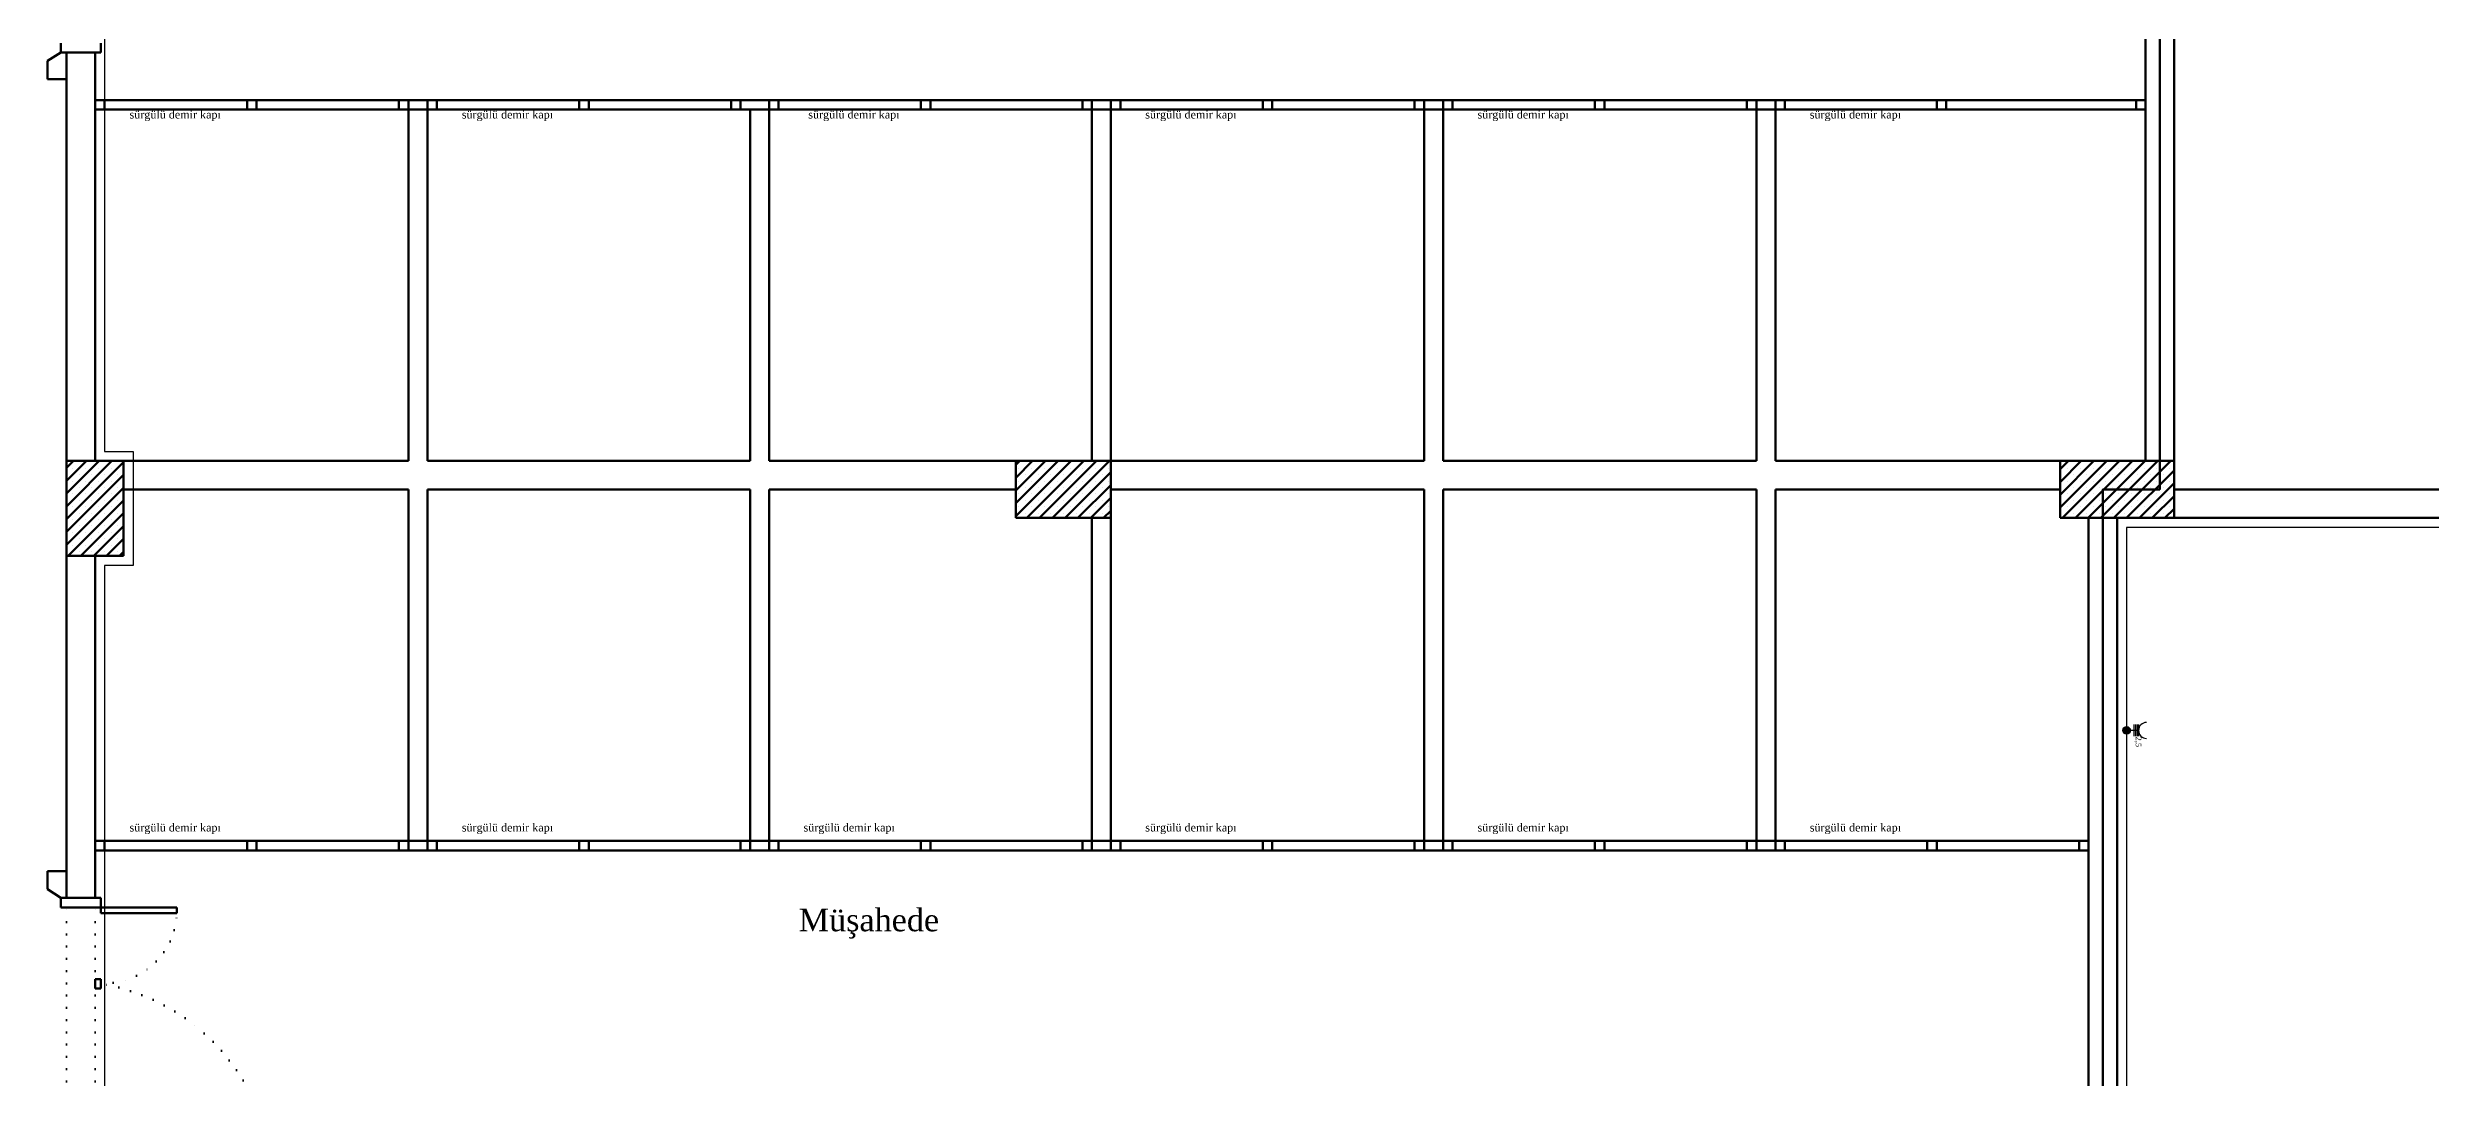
# Model space of a CAD drawing. Header units: millimetres. Extents: x 2046 to 14753, y 2361 to 29276.
# Drawn here: x 3230 to 4485, y 21076 to 21618 of the extents above; entities that cross this region are included whole.
import ezdxf

# ---------------------------------------------------------------- set-up
doc = ezdxf.new("R2010")
doc.units = ezdxf.units.MM
doc.linetypes.add('DOT', pattern=[6.35, 0, -6.35])
for name, color, linetype, lineweight in [('A.O. DUVAR', 7, 'Continuous', 50), ('KOLON HATTI  0.60 mm', 91, 'Continuous', 53), ('priz', 12, 'Continuous', 25)]:
    doc.layers.add(name, color=color, linetype=linetype, lineweight=lineweight)
doc.layers.add('aydınlatma', color=3, linetype='Continuous')
doc.layers.add('Sorti Kesiti', color=7, linetype='Continuous')
doc.styles.add('A.O. MALZEME', font='times.ttf', dxfattribs={"height": 10})
doc.styles.add('Mimari Yazı', font='times.ttf')

# ---------------------------------------------------------------- blocks, each defined once
blk = doc.blocks.new('*U70')
at = {"layer": 'priz'}
for p, q in [((-5.2, 10.5), (5.2, 10.5)), ((-5.2, 9.2), (5.2, 9.2)), ((-5.2, 7.8), (5.2, 7.8)), ((-5.2, 6.4), (5.2, 6.4)), ((0, 10.5), (0, 0))]:
    blk.add_line(p, q, dxfattribs=at)
blk.add_arc((0, 17.5), 7, 180, 0, dxfattribs=at)
at = {"layer": 'Sorti Kesiti', "style": 'Mimari Yazı'}
blk.add_text('2,5', height=4.9, dxfattribs=at).set_placement((5.4, 8.1))
blk = doc.blocks.new('buat priz')
at = {"layer": 'aydınlatma'}
h = blk.add_hatch(color=1, dxfattribs=at)
h.set_gradient(color1=(153, 27, 30), color2=(248, 153, 30), tint=1)
edge = h.paths.add_edge_path()
edge.add_arc((0, 0), 2, 0, 360)
at = {"layer": 'aydınlatma', "color": 1}
blk.add_circle((0, 0), 2, dxfattribs=at)

msp = doc.modelspace()

# ---------------------------------------------------------------- linework, layer by layer
at = {"layer": 'A.O. DUVAR'}
for p, q in [((4334.96, 21770.858), (4334.96, 21400.858)), ((4349.96, 21400.858), (4349.96, 21770.858)), ((3236.96, 21620.858), (3236.96, 21615.858)), ((3236.96, 21615.858), (3257.96, 21615.858)), ((3239.96, 21400.858), (3239.96, 21615.858)), ((3239.96, 21615.858), (3254.96, 21615.858)), ((3254.96, 21615.858), (3254.96, 21400.858)), ((3257.96, 21615.858), (3257.96, 21620.858)), ((3239.96, 21601.858), (3239.96, 21184.941)), ((3239.96, 21601.858), (3239.96, 21184.941)), ((4304.96, 21590.858), (3254.96, 21590.858)), ((4329.96, 21590.858), (3254.96, 21590.858)), ((3254.96, 21590.858), (3259.96, 21590.858)), ((3254.96, 21585.858), (3254.96, 21590.858)), ((3259.96, 21590.858), (3259.96, 21585.858)), ((3334.96, 21590.858), (3339.96, 21590.858)), ((3334.96, 21585.858), (3334.96, 21590.858)), ((3339.96, 21590.858), (3339.96, 21585.858)), ((3414.96, 21590.858), (3419.96, 21590.858)), ((3414.96, 21585.858), (3414.96, 21590.858)), ((3419.96, 21590.858), (3419.96, 21585.858)), ((3429.96, 21590.858), (3434.96, 21590.858)), ((3429.96, 21585.858), (3429.96, 21590.858)), ((3434.96, 21590.858), (3434.96, 21585.858)), ((3509.96, 21590.858), (3514.96, 21590.858)), ((3509.96, 21585.858), (3509.96, 21590.858)), ((3514.96, 21590.858), (3514.96, 21585.858)), ((3589.96, 21590.858), (3594.96, 21590.858)), ((3589.96, 21585.858), (3589.96, 21590.858)), ((3594.96, 21590.858), (3594.96, 21585.858)), ((3609.96, 21590.858), (3614.96, 21590.858)), ((3609.96, 21585.858), (3609.96, 21590.858)), ((3614.96, 21590.858), (3614.96, 21585.858)), ((3689.96, 21590.858), (3694.96, 21590.858)), ((3689.96, 21585.858), (3689.96, 21590.858)), ((3694.96, 21590.858), (3694.96, 21585.858)), ((3774.96, 21590.858), (3779.96, 21590.858)), ((3774.96, 21585.858), (3774.96, 21590.858)), ((3779.96, 21590.858), (3779.96, 21585.858)), ((3789.96, 21590.858), (3794.96, 21590.858)), ((3789.96, 21585.858), (3789.96, 21590.858)), ((3794.96, 21590.858), (3794.96, 21585.858)), ((3869.96, 21590.858), (3874.96, 21590.858)), ((3869.96, 21585.858), (3869.96, 21590.858)), ((3874.96, 21590.858), (3874.96, 21585.858)), ((3949.96, 21590.858), (3954.96, 21590.858)), ((3949.96, 21585.858), (3949.96, 21590.858)), ((3954.96, 21590.858), (3954.96, 21585.858)), ((3964.96, 21590.858), (3969.96, 21590.858)), ((3964.96, 21585.858), (3964.96, 21590.858)), ((3969.96, 21590.858), (3969.96, 21585.858)), ((4044.96, 21590.858), (4049.96, 21590.858)), ((4044.96, 21585.858), (4044.96, 21590.858)), ((4049.96, 21590.858), (4049.96, 21585.858)), ((4124.96, 21590.858), (4129.96, 21590.858)), ((4124.96, 21585.858), (4124.96, 21590.858)), ((4129.96, 21590.858), (4129.96, 21585.858)), ((4139.96, 21590.858), (4144.96, 21590.858)), ((4139.96, 21585.858), (4139.96, 21590.858)), ((4144.96, 21590.858), (4144.96, 21585.858)), ((4224.96, 21590.858), (4229.96, 21590.858)), ((4224.96, 21585.858), (4224.96, 21590.858)), ((4229.96, 21590.858), (4229.96, 21585.858)), ((4329.96, 21590.858), (4334.96, 21590.858)), ((4329.96, 21585.858), (4329.96, 21590.858)), ((4334.96, 21590.858), (4334.96, 21585.858)), ((4331.96, 21585.858), (3254.96, 21585.858)), ((3259.96, 21585.858), (3254.96, 21585.858)), ((3339.96, 21585.858), (3334.96, 21585.858)), ((3419.96, 21585.858), (3414.96, 21585.858)), ((3419.96, 21400.858), (3419.96, 21585.858)), ((3419.96, 21585.858), (3429.96, 21585.858)), ((3434.96, 21585.858), (3429.96, 21585.858)), ((3429.96, 21585.858), (3429.96, 21400.858)), ((3514.96, 21585.858), (3509.96, 21585.858)), ((3594.96, 21585.858), (3589.96, 21585.858)), ((3599.96, 21400.858), (3599.96, 21585.858)), ((3599.96, 21585.858), (3609.96, 21585.858)), ((3614.96, 21585.858), (3609.96, 21585.858)), ((3609.96, 21585.858), (3609.96, 21400.858)), ((3694.96, 21585.858), (3689.96, 21585.858)), ((3779.96, 21585.858), (3774.96, 21585.858)), ((3779.96, 21400.858), (3779.96, 21585.858)), ((3779.96, 21585.858), (3789.96, 21585.858)), ((3794.96, 21585.858), (3789.96, 21585.858)), ((3789.96, 21585.858), (3789.96, 21400.858)), ((3874.96, 21585.858), (3869.96, 21585.858)), ((3954.96, 21585.858), (3949.96, 21585.858)), ((3954.96, 21400.858), (3954.96, 21585.858)), ((3954.96, 21585.858), (3964.96, 21585.858)), ((3969.96, 21585.858), (3964.96, 21585.858)), ((3964.96, 21585.858), (3964.96, 21400.858)), ((4049.96, 21585.858), (4044.96, 21585.858)), ((4129.96, 21585.858), (4124.96, 21585.858)), ((4129.96, 21400.858), (4129.96, 21585.858)), ((4129.96, 21585.858), (4139.96, 21585.858)), ((4144.96, 21585.858), (4139.96, 21585.858)), ((4139.96, 21585.858), (4139.96, 21400.858)), ((4229.96, 21585.858), (4224.96, 21585.858)), ((4334.96, 21585.858), (4329.96, 21585.858)), ((3239.96, 21400.858), (3269.96, 21400.858)), ((3239.96, 21350.858), (3239.96, 21400.858)), ((3254.96, 21400.858), (3239.96, 21400.858)), ((3269.96, 21400.858), (3269.96, 21350.858)), ((3269.96, 21385.858), (3269.96, 21400.858)), ((3269.96, 21400.858), (3419.96, 21400.858)), ((3429.96, 21400.858), (3599.96, 21400.858)), ((3609.96, 21400.858), (3739.96, 21400.858)), ((3739.96, 21370.858), (3739.96, 21400.858)), ((3739.96, 21400.858), (3789.96, 21400.858)), ((3739.96, 21400.858), (3739.96, 21385.858)), ((3789.96, 21400.858), (3779.96, 21400.858)), ((3789.96, 21400.858), (3789.96, 21370.858)), ((3789.96, 21385.858), (3789.96, 21400.858)), ((3789.96, 21400.858), (3954.96, 21400.858)), ((3964.96, 21400.858), (4129.96, 21400.858)), ((4139.96, 21400.858), (4289.96, 21400.858)), ((4289.96, 21400.858), (4349.96, 21400.858)), ((4289.96, 21370.858), (4289.96, 21400.858)), ((4289.96, 21400.858), (4289.96, 21385.858)), ((4334.96, 21400.858), (4349.96, 21400.858)), ((4349.96, 21400.858), (4349.96, 21370.858)), ((3419.96, 21385.858), (3269.96, 21385.858)), ((3419.96, 21200.858), (3419.96, 21385.858)), ((3599.96, 21385.858), (3429.96, 21385.858)), ((3429.96, 21385.858), (3429.96, 21200.858)), ((3599.96, 21200.858), (3599.96, 21385.858)), ((3739.96, 21385.858), (3609.96, 21385.858)), ((3609.96, 21385.858), (3609.96, 21200.858)), ((3954.96, 21385.858), (3789.96, 21385.858)), ((3954.96, 21200.858), (3954.96, 21385.858)), ((4129.96, 21385.858), (3964.96, 21385.858)), ((3964.96, 21385.858), (3964.96, 21200.858)), ((4129.96, 21200.858), (4129.96, 21385.858)), ((4289.96, 21385.858), (4139.96, 21385.858)), ((4139.96, 21385.858), (4139.96, 21200.858)), ((4349.96, 21370.858), (4349.96, 21385.858)), ((4349.96, 21385.858), (4499.96, 21385.858)), ((3789.96, 21370.858), (3739.96, 21370.858)), ((3789.96, 21370.858), (3779.96, 21370.858)), ((3779.96, 21370.858), (3779.96, 21200.858)), ((3789.96, 21200.858), (3789.96, 21370.858)), ((4349.96, 21370.858), (4289.96, 21370.858)), ((4304.96, 21010.858), (4304.96, 21370.858)), ((4304.96, 21370.858), (4319.96, 21370.858)), ((4319.96, 21370.858), (4319.96, 20625.858)), ((4754.96, 21370.858), (4349.96, 21370.858)), ((3269.96, 21350.858), (3239.96, 21350.858)), ((3239.96, 21170.858), (3239.96, 21350.858)), ((3239.96, 21350.858), (3254.96, 21350.858)), ((3254.96, 21350.858), (3254.96, 21170.858)), ((4304.96, 21200.858), (3254.96, 21200.858)), ((3254.96, 21200.858), (3259.96, 21200.858)), ((3254.96, 21195.858), (3254.96, 21200.858)), ((3259.96, 21200.858), (3259.96, 21195.858)), ((3334.96, 21200.858), (3339.96, 21200.858)), ((3334.96, 21195.858), (3334.96, 21200.858)), ((3339.96, 21200.858), (3339.96, 21195.858)), ((3414.96, 21200.858), (3419.96, 21200.858)), ((3414.96, 21195.858), (3414.96, 21200.858)), ((3419.96, 21200.858), (3419.96, 21195.858)), ((3429.96, 21200.858), (3419.96, 21200.858)), ((3429.96, 21200.858), (3434.96, 21200.858)), ((3429.96, 21195.858), (3429.96, 21200.858)), ((3434.96, 21200.858), (3434.96, 21195.858)), ((3509.96, 21200.858), (3514.96, 21200.858)), ((3509.96, 21195.858), (3509.96, 21200.858)), ((3514.96, 21200.858), (3514.96, 21195.858)), ((3594.96, 21200.858), (3599.96, 21200.858)), ((3594.96, 21195.858), (3594.96, 21200.858)), ((3599.96, 21200.858), (3599.96, 21195.858)), ((3609.96, 21200.858), (3599.96, 21200.858)), ((3609.96, 21200.858), (3614.96, 21200.858)), ((3609.96, 21195.858), (3609.96, 21200.858)), ((3614.96, 21200.858), (3614.96, 21195.858)), ((3689.96, 21200.858), (3694.96, 21200.858)), ((3689.96, 21195.858), (3689.96, 21200.858)), ((3694.96, 21200.858), (3694.96, 21195.858)), ((3774.96, 21200.858), (3779.96, 21200.858)), ((3774.96, 21195.858), (3774.96, 21200.858)), ((3779.96, 21200.858), (3779.96, 21195.858)), ((3779.96, 21200.858), (3789.96, 21200.858)), ((3789.96, 21200.858), (3794.96, 21200.858)), ((3789.96, 21195.858), (3789.96, 21200.858)), ((3794.96, 21200.858), (3794.96, 21195.858)), ((3869.96, 21200.858), (3874.96, 21200.858)), ((3869.96, 21195.858), (3869.96, 21200.858)), ((3874.96, 21200.858), (3874.96, 21195.858)), ((3949.96, 21200.858), (3954.96, 21200.858)), ((3949.96, 21195.858), (3949.96, 21200.858)), ((3954.96, 21200.858), (3954.96, 21195.858)), ((3964.96, 21200.858), (3954.96, 21200.858)), ((3964.96, 21200.858), (3969.96, 21200.858)), ((3964.96, 21195.858), (3964.96, 21200.858)), ((3969.96, 21200.858), (3969.96, 21195.858)), ((4044.96, 21200.858), (4049.96, 21200.858)), ((4044.96, 21195.858), (4044.96, 21200.858)), ((4049.96, 21200.858), (4049.96, 21195.858)), ((4124.96, 21200.858), (4129.96, 21200.858)), ((4124.96, 21195.858), (4124.96, 21200.858)), ((4129.96, 21200.858), (4129.96, 21195.858)), ((4139.96, 21200.858), (4129.96, 21200.858)), ((4139.96, 21200.858), (4144.96, 21200.858)), ((4139.96, 21195.858), (4139.96, 21200.858)), ((4144.96, 21200.858), (4144.96, 21195.858)), ((4219.96, 21200.858), (4224.96, 21200.858)), ((4219.96, 21195.858), (4219.96, 21200.858)), ((4224.96, 21200.858), (4224.96, 21195.858)), ((4299.96, 21200.858), (4304.96, 21200.858)), ((4299.96, 21195.858), (4299.96, 21200.858)), ((4304.96, 21200.858), (4304.96, 21195.858)), ((4304.96, 21195.858), (3254.96, 21195.858)), ((4304.96, 21195.858), (3254.96, 21195.858)), ((3259.96, 21195.858), (3254.96, 21195.858)), ((3339.96, 21195.858), (3334.96, 21195.858)), ((3419.96, 21195.858), (3414.96, 21195.858)), ((3434.96, 21195.858), (3429.96, 21195.858)), ((3514.96, 21195.858), (3509.96, 21195.858)), ((3599.96, 21195.858), (3594.96, 21195.858)), ((3614.96, 21195.858), (3609.96, 21195.858)), ((3694.96, 21195.858), (3689.96, 21195.858)), ((3779.96, 21195.858), (3774.96, 21195.858)), ((3794.96, 21195.858), (3789.96, 21195.858)), ((3874.96, 21195.858), (3869.96, 21195.858)), ((3954.96, 21195.858), (3949.96, 21195.858)), ((3969.96, 21195.858), (3964.96, 21195.858)), ((4049.96, 21195.858), (4044.96, 21195.858)), ((4129.96, 21195.858), (4124.96, 21195.858)), ((4144.96, 21195.858), (4139.96, 21195.858)), ((4224.96, 21195.858), (4219.96, 21195.858)), ((4304.96, 21195.858), (4299.96, 21195.858)), ((3236.96, 21170.858), (3257.96, 21170.858)), ((3236.96, 21165.858), (3236.96, 21170.858)), ((3257.96, 21165.858), (3236.96, 21165.858)), ((3254.96, 21170.858), (3239.96, 21170.858)), ((3257.96, 21170.858), (3257.96, 21165.858)), ((3257.96, 21162.858), (3257.96, 21165.858)), ((3257.96, 21165.858), (3297.96, 21165.858)), ((3297.96, 21162.858), (3257.96, 21162.858)), ((3297.96, 21165.858), (3297.96, 21162.858)), ((3257.96, 21128.121), (3254.96, 21128.121)), ((3254.96, 21128.121), (3254.96, 21123.121)), ((3254.96, 21123.121), (3257.96, 21123.121)), ((3257.96, 21123.121), (3257.96, 21128.121))]:
    msp.add_line(p, q, dxfattribs=at)
at = {"layer": 'A.O. DUVAR', "ltscale": 100}
for p, q in [((3236.96, 21615.941), (3229.96, 21611.419)), ((3236.96, 21615.941), (3229.96, 21611.419)), ((3229.96, 21611.419), (3229.96, 21601.858)), ((3229.96, 21611.419), (3229.96, 21601.858)), ((3239.96, 21615.858), (3236.96, 21615.941)), ((3239.96, 21615.858), (3236.96, 21615.941)), ((3239.96, 21611.858), (3239.96, 21615.858)), ((3239.96, 21611.858), (3239.96, 21615.858)), ((3239.96, 21601.858), (3239.96, 21611.858)), ((3239.96, 21611.858), (3239.96, 21611.858)), ((3239.96, 21601.858), (3239.96, 21611.858)), ((3239.96, 21611.858), (3239.96, 21611.858)), ((3229.96, 21601.858), (3239.96, 21601.858)), ((3229.96, 21601.858), (3239.96, 21601.858)), ((3229.96, 21175.38), (3229.96, 21184.941)), ((3229.96, 21184.941), (3239.96, 21184.941)), ((3229.96, 21175.38), (3229.96, 21184.941)), ((3229.96, 21184.941), (3239.96, 21184.941)), ((3239.96, 21184.941), (3239.96, 21174.941)), ((3239.96, 21184.941), (3239.96, 21174.941)), ((3236.96, 21170.858), (3229.96, 21175.38)), ((3236.96, 21170.858), (3229.96, 21175.38)), ((3239.96, 21174.941), (3239.96, 21174.941)), ((3239.96, 21174.941), (3239.96, 21170.941)), ((3239.96, 21174.941), (3239.96, 21174.941)), ((3239.96, 21174.941), (3239.96, 21170.941)), ((3239.96, 21170.941), (3236.96, 21170.858)), ((3239.96, 21170.941), (3236.96, 21170.858))]:
    msp.add_line(p, q, dxfattribs=at)
at = {"layer": 'A.O. DUVAR', "linetype": 'Continuous', "ltscale": 10}
for p, q in [((3239.96, 21397.181), (3243.638, 21400.858)), ((3239.96, 21390.446), (3250.373, 21400.858)), ((3239.96, 21383.711), (3257.108, 21400.858)), ((3239.96, 21376.975), (3263.843, 21400.858)), ((3239.96, 21370.24), (3269.96, 21400.24)), ((3246.492, 21400.345), (3246.492, 21400.345)), ((3253.227, 21400.345), (3253.227, 21400.345)), ((3259.962, 21400.345), (3259.962, 21400.345)), ((3266.697, 21400.345), (3266.697, 21400.345)), ((3739.96, 21398.777), (3742.042, 21400.858)), ((3739.96, 21392.042), (3748.777, 21400.858)), ((3739.96, 21385.306), (3755.512, 21400.858)), ((3739.96, 21378.571), (3762.248, 21400.858)), ((3739.96, 21371.836), (3768.983, 21400.858)), ((3744.896, 21400.345), (3744.896, 21400.345)), ((3745.718, 21370.858), (3775.718, 21400.858)), ((3751.631, 21400.345), (3751.631, 21400.345)), ((3752.453, 21370.858), (3782.453, 21400.858)), ((3758.366, 21400.345), (3758.366, 21400.345)), ((3759.188, 21370.858), (3789.188, 21400.858)), ((3765.102, 21400.345), (3765.102, 21400.345)), ((3771.837, 21400.345), (3771.837, 21400.345)), ((3778.572, 21400.345), (3778.572, 21400.345)), ((3785.307, 21400.345), (3785.307, 21400.345)), ((4289.96, 21396.491), (4294.328, 21400.858)), ((4289.96, 21389.756), (4301.063, 21400.858)), ((4289.96, 21383.021), (4307.798, 21400.858)), ((4289.96, 21376.286), (4314.533, 21400.858)), ((4290.447, 21400.345), (4290.447, 21400.345)), ((4291.268, 21370.858), (4321.268, 21400.858)), ((4297.182, 21400.345), (4297.182, 21400.345)), ((4298.004, 21370.858), (4328.004, 21400.858)), ((4303.917, 21400.345), (4303.917, 21400.345)), ((4304.739, 21370.858), (4334.739, 21400.858)), ((4310.652, 21400.345), (4310.652, 21400.345)), ((4311.474, 21370.858), (4341.474, 21400.858)), ((4317.387, 21400.345), (4317.387, 21400.345)), ((4318.209, 21370.858), (4348.209, 21400.858)), ((4324.123, 21400.345), (4324.123, 21400.345)), ((4330.858, 21400.345), (4330.858, 21400.345)), ((4337.593, 21400.345), (4337.593, 21400.345)), ((4344.328, 21400.345), (4344.328, 21400.345)), ((3239.96, 21363.505), (3269.96, 21393.505)), ((3239.96, 21356.77), (3269.96, 21386.77)), ((3243.124, 21396.977), (3243.124, 21396.977)), ((3243.124, 21390.242), (3243.124, 21390.242)), ((3246.492, 21393.61), (3246.492, 21393.61)), ((3246.492, 21386.874), (3246.492, 21386.874)), ((3249.859, 21396.977), (3249.859, 21396.977)), ((3249.859, 21390.242), (3249.859, 21390.242)), ((3253.227, 21393.61), (3253.227, 21393.61)), ((3253.227, 21386.874), (3253.227, 21386.874)), ((3256.595, 21396.977), (3256.595, 21396.977)), ((3256.595, 21390.242), (3256.595, 21390.242)), ((3259.962, 21393.61), (3259.962, 21393.61)), ((3259.962, 21386.874), (3259.962, 21386.874)), ((3263.33, 21396.977), (3263.33, 21396.977)), ((3263.33, 21390.242), (3263.33, 21390.242)), ((3266.697, 21393.61), (3266.697, 21393.61)), ((3266.697, 21386.874), (3266.697, 21386.874)), ((3741.528, 21396.977), (3741.528, 21396.977)), ((3741.528, 21390.242), (3741.528, 21390.242)), ((3744.896, 21393.61), (3744.896, 21393.61)), ((3744.896, 21386.874), (3744.896, 21386.874)), ((3748.264, 21396.977), (3748.264, 21396.977)), ((3748.264, 21390.242), (3748.264, 21390.242)), ((3751.631, 21393.61), (3751.631, 21393.61)), ((3751.631, 21386.874), (3751.631, 21386.874)), ((3754.999, 21396.977), (3754.999, 21396.977)), ((3754.999, 21390.242), (3754.999, 21390.242)), ((3758.366, 21393.61), (3758.366, 21393.61)), ((3758.366, 21386.874), (3758.366, 21386.874)), ((3761.734, 21396.977), (3761.734, 21396.977)), ((3761.734, 21390.242), (3761.734, 21390.242)), ((3765.102, 21393.61), (3765.102, 21393.61)), ((3765.102, 21386.874), (3765.102, 21386.874)), ((3765.923, 21370.858), (3789.96, 21394.895)), ((3768.469, 21396.977), (3768.469, 21396.977)), ((3768.469, 21390.242), (3768.469, 21390.242)), ((3771.837, 21393.61), (3771.837, 21393.61)), ((3771.837, 21386.874), (3771.837, 21386.874)), ((3772.659, 21370.858), (3789.96, 21388.16)), ((3775.204, 21396.977), (3775.204, 21396.977)), ((3775.204, 21390.242), (3775.204, 21390.242)), ((3778.572, 21393.61), (3778.572, 21393.61)), ((3778.572, 21386.874), (3778.572, 21386.874)), ((3781.94, 21396.977), (3781.94, 21396.977)), ((3781.94, 21390.242), (3781.94, 21390.242)), ((3785.307, 21393.61), (3785.307, 21393.61)), ((3785.307, 21386.874), (3785.307, 21386.874)), ((3788.675, 21396.977), (3788.675, 21396.977)), ((3788.675, 21390.242), (3788.675, 21390.242)), ((4290.447, 21393.61), (4290.447, 21393.61)), ((4290.447, 21386.874), (4290.447, 21386.874)), ((4293.814, 21396.977), (4293.814, 21396.977)), ((4293.814, 21390.242), (4293.814, 21390.242)), ((4297.182, 21393.61), (4297.182, 21393.61)), ((4297.182, 21386.874), (4297.182, 21386.874)), ((4300.549, 21396.977), (4300.549, 21396.977)), ((4300.549, 21390.242), (4300.549, 21390.242)), ((4303.917, 21393.61), (4303.917, 21393.61)), ((4303.917, 21386.874), (4303.917, 21386.874)), ((4307.285, 21396.977), (4307.285, 21396.977)), ((4307.285, 21390.242), (4307.285, 21390.242)), ((4310.652, 21393.61), (4310.652, 21393.61)), ((4310.652, 21386.874), (4310.652, 21386.874)), ((4314.02, 21396.977), (4314.02, 21396.977)), ((4314.02, 21390.242), (4314.02, 21390.242)), ((4317.387, 21393.61), (4317.387, 21393.61)), ((4317.387, 21386.874), (4317.387, 21386.874)), ((4320.755, 21396.977), (4320.755, 21396.977)), ((4320.755, 21390.242), (4320.755, 21390.242)), ((4324.123, 21393.61), (4324.123, 21393.61)), ((4324.123, 21386.874), (4324.123, 21386.874)), ((4324.944, 21370.858), (4349.96, 21395.874)), ((4327.49, 21396.977), (4327.49, 21396.977)), ((4327.49, 21390.242), (4327.49, 21390.242)), ((4330.858, 21393.61), (4330.858, 21393.61)), ((4330.858, 21386.874), (4330.858, 21386.874)), ((4331.68, 21370.858), (4349.96, 21389.139)), ((4334.225, 21396.977), (4334.225, 21396.977)), ((4334.225, 21390.242), (4334.225, 21390.242)), ((4337.593, 21393.61), (4337.593, 21393.61)), ((4337.593, 21386.874), (4337.593, 21386.874)), ((4340.96, 21396.977), (4340.96, 21396.977)), ((4340.96, 21390.242), (4340.96, 21390.242)), ((4344.328, 21393.61), (4344.328, 21393.61)), ((4344.328, 21386.874), (4344.328, 21386.874)), ((4347.696, 21396.977), (4347.696, 21396.977)), ((4347.696, 21390.242), (4347.696, 21390.242)), ((3240.784, 21350.858), (3269.96, 21380.035)), ((3243.124, 21383.507), (3243.124, 21383.507)), ((3243.124, 21376.772), (3243.124, 21376.772)), ((3246.492, 21380.139), (3246.492, 21380.139)), ((3246.492, 21373.404), (3246.492, 21373.404)), ((3247.519, 21350.858), (3269.96, 21373.3)), ((3249.859, 21383.507), (3249.859, 21383.507)), ((3249.859, 21376.772), (3249.859, 21376.772)), ((3253.227, 21380.139), (3253.227, 21380.139)), ((3253.227, 21373.404), (3253.227, 21373.404)), ((3256.595, 21383.507), (3256.595, 21383.507)), ((3256.595, 21376.772), (3256.595, 21376.772)), ((3259.962, 21380.139), (3259.962, 21380.139)), ((3259.962, 21373.404), (3259.962, 21373.404)), ((3263.33, 21383.507), (3263.33, 21383.507)), ((3263.33, 21376.772), (3263.33, 21376.772)), ((3266.697, 21380.139), (3266.697, 21380.139)), ((3266.697, 21373.404), (3266.697, 21373.404)), ((3741.528, 21383.507), (3741.528, 21383.507)), ((3741.528, 21376.772), (3741.528, 21376.772)), ((3744.896, 21380.139), (3744.896, 21380.139)), ((3744.896, 21373.404), (3744.896, 21373.404)), ((3748.264, 21383.507), (3748.264, 21383.507)), ((3748.264, 21376.772), (3748.264, 21376.772)), ((3751.631, 21380.139), (3751.631, 21380.139)), ((3751.631, 21373.404), (3751.631, 21373.404)), ((3754.999, 21383.507), (3754.999, 21383.507)), ((3754.999, 21376.772), (3754.999, 21376.772)), ((3758.366, 21380.139), (3758.366, 21380.139)), ((3758.366, 21373.404), (3758.366, 21373.404)), ((3761.734, 21383.507), (3761.734, 21383.507)), ((3761.734, 21376.772), (3761.734, 21376.772)), ((3765.102, 21380.139), (3765.102, 21380.139)), ((3765.102, 21373.404), (3765.102, 21373.404)), ((3768.469, 21383.507), (3768.469, 21383.507)), ((3768.469, 21376.772), (3768.469, 21376.772)), ((3771.837, 21380.139), (3771.837, 21380.139)), ((3771.837, 21373.404), (3771.837, 21373.404)), ((3775.204, 21383.507), (3775.204, 21383.507)), ((3775.204, 21376.772), (3775.204, 21376.772)), ((3778.572, 21380.139), (3778.572, 21380.139)), ((3778.572, 21373.404), (3778.572, 21373.404)), ((3779.394, 21370.858), (3789.96, 21381.425)), ((3781.94, 21383.507), (3781.94, 21383.507)), ((3781.94, 21376.772), (3781.94, 21376.772)), ((3785.307, 21380.139), (3785.307, 21380.139)), ((3785.307, 21373.404), (3785.307, 21373.404)), ((3786.129, 21370.858), (3789.96, 21374.69)), ((3788.675, 21383.507), (3788.675, 21383.507)), ((3788.675, 21376.772), (3788.675, 21376.772)), ((4290.447, 21380.139), (4290.447, 21380.139)), ((4290.447, 21373.404), (4290.447, 21373.404)), ((4293.814, 21383.507), (4293.814, 21383.507)), ((4293.814, 21376.772), (4293.814, 21376.772)), ((4297.182, 21380.139), (4297.182, 21380.139)), ((4297.182, 21373.404), (4297.182, 21373.404)), ((4300.549, 21383.507), (4300.549, 21383.507)), ((4300.549, 21376.772), (4300.549, 21376.772)), ((4303.917, 21380.139), (4303.917, 21380.139)), ((4303.917, 21373.404), (4303.917, 21373.404)), ((4307.285, 21383.507), (4307.285, 21383.507)), ((4307.285, 21376.772), (4307.285, 21376.772)), ((4310.652, 21380.139), (4310.652, 21380.139)), ((4310.652, 21373.404), (4310.652, 21373.404)), ((4314.02, 21383.507), (4314.02, 21383.507)), ((4314.02, 21376.772), (4314.02, 21376.772)), ((4317.387, 21380.139), (4317.387, 21380.139)), ((4317.387, 21373.404), (4317.387, 21373.404)), ((4320.755, 21383.507), (4320.755, 21383.507)), ((4320.755, 21376.772), (4320.755, 21376.772)), ((4324.123, 21380.139), (4324.123, 21380.139)), ((4324.123, 21373.404), (4324.123, 21373.404)), ((4327.49, 21383.507), (4327.49, 21383.507)), ((4327.49, 21376.772), (4327.49, 21376.772)), ((4330.858, 21380.139), (4330.858, 21380.139)), ((4330.858, 21373.404), (4330.858, 21373.404)), ((4334.225, 21383.507), (4334.225, 21383.507)), ((4334.225, 21376.772), (4334.225, 21376.772)), ((4337.593, 21380.139), (4337.593, 21380.139)), ((4337.593, 21373.404), (4337.593, 21373.404)), ((4338.415, 21370.858), (4349.96, 21382.404)), ((4340.96, 21383.507), (4340.96, 21383.507)), ((4340.96, 21376.772), (4340.96, 21376.772)), ((4344.328, 21380.139), (4344.328, 21380.139)), ((4344.328, 21373.404), (4344.328, 21373.404)), ((4345.15, 21370.858), (4349.96, 21375.669)), ((4347.696, 21383.507), (4347.696, 21383.507)), ((4347.696, 21376.772), (4347.696, 21376.772)), ((3243.124, 21370.036), (3243.124, 21370.036)), ((3243.124, 21363.301), (3243.124, 21363.301)), ((3246.492, 21366.669), (3246.492, 21366.669)), ((3249.859, 21370.036), (3249.859, 21370.036)), ((3249.859, 21363.301), (3249.859, 21363.301)), ((3253.227, 21366.669), (3253.227, 21366.669)), ((3254.254, 21350.858), (3269.96, 21366.564)), ((3256.595, 21370.036), (3256.595, 21370.036)), ((3256.595, 21363.301), (3256.595, 21363.301)), ((3259.962, 21366.669), (3259.962, 21366.669)), ((3263.33, 21370.036), (3263.33, 21370.036)), ((3263.33, 21363.301), (3263.33, 21363.301)), ((3266.697, 21366.669), (3266.697, 21366.669)), ((3243.124, 21356.566), (3243.124, 21356.566)), ((3246.492, 21359.934), (3246.492, 21359.934)), ((3246.492, 21353.198), (3246.492, 21353.198)), ((3249.859, 21356.566), (3249.859, 21356.566)), ((3253.227, 21359.934), (3253.227, 21359.934)), ((3253.227, 21353.198), (3253.227, 21353.198)), ((3256.595, 21356.566), (3256.595, 21356.566)), ((3259.962, 21359.934), (3259.962, 21359.934)), ((3259.962, 21353.198), (3259.962, 21353.198)), ((3260.99, 21350.858), (3269.96, 21359.829)), ((3263.33, 21356.566), (3263.33, 21356.566)), ((3266.697, 21359.934), (3266.697, 21359.934)), ((3266.697, 21353.198), (3266.697, 21353.198)), ((3267.725, 21350.858), (3269.96, 21353.094))]:
    msp.add_line(p, q, dxfattribs=at)
at = {"layer": 'A.O. DUVAR', "linetype": 'DOT'}
for p, q in [((3239.96, 21125.858), (3239.96, 21165.858)), ((3254.96, 21125.858), (3254.96, 21165.858)), ((3239.96, 21125.858), (3239.96, 21025.858)), ((3254.96, 21125.858), (3254.96, 21025.858))]:
    msp.add_line(p, q, dxfattribs=at)
for centre, radius, start, end in [((3259.759, 21164.059), 38.243, 267.303893, 2.696107), ((3240.439, 21019.337), 107.719, 3.470972, 80.638956)]:
    msp.add_arc(centre, radius, start, end, dxfattribs=at)
at = {"layer": 'KOLON HATTI  0.60 mm'}
msp.add_lwpolyline([(3399.968, 20903.358), (3389.968, 20903.358), (3389.968, 20938.358), (3419.96, 20938.358), (3419.96, 21003.358), (3424.96, 21003.358), (4312.46, 21003.358), (4312.46, 21010.858), (4312.46, 21385.858), (4319.96, 21385.858), (4342.46, 21385.858), (4342.46, 21400.858), (4342.46, 21793.358), (4334.96, 21793.358), (4307.46, 21793.358), (4307.46, 21800.858), (4307.46, 22128.359), (4314.96, 22128.359), (4962.46, 22128.359), (4962.46, 22135.859)], dxfattribs=at)
at = {"layer": 'priz'}
for points in [[(4932.46, 22155.851), (4932.46, 22175.851), (4892.46, 22175.851), (4892.46, 22100.851), (4489.96, 22100.851), (4484.96, 22100.851), (4484.96, 22105.851), (4324.96, 22105.851), (4324.96, 21805.851), (4354.96, 21805.851), (4354.96, 21765.851), (4294.96, 21765.851), (4294.96, 21780.851), (3774.96, 21780.851), (3774.96, 21765.851), (3734.96, 21765.851), (3734.96, 21780.851), (3259.96, 21780.851), (3259.96, 21405.851), (3274.96, 21405.851), (3274.96, 21345.851), (3259.96, 21345.851), (3259.96, 21015.851)], [(4494.96, 21365.851), (4324.96, 21365.851), (4324.96, 20764.197)]]:
    msp.add_lwpolyline(points, dxfattribs=at)

# ---------------------------------------------------------------- block references
msp.add_blockref('buat priz', (4324.96, 21259.03), dxfattribs=at)
at = {"layer": 'priz', "xscale": 0.6, "yscale": 0.6, "zscale": 0.6, "rotation": 270}
msp.add_blockref('*U70', (4324.96, 21259.03), dxfattribs=at)

# ---------------------------------------------------------------- texts
at = {"layer": 'A.O. DUVAR', "style": 'A.O. MALZEME'}
for s, height, p in [('sürgülü demir kapı', 4.21426, (3273.096, 21581.125, 2.634)), ('sürgülü demir kapı', 4.21426, (3448.096, 21581.125, 2.634)), ('sürgülü demir kapı', 4.21426, (3630.596, 21581.125, 2.634)), ('sürgülü demir kapı', 4.21426, (3808.096, 21581.125, 2.634)), ('sürgülü demir kapı', 4.21426, (3983.096, 21581.125, 2.634)), ('sürgülü demir kapı', 4.21426, (4158.096, 21581.125, 2.634)), ('sürgülü demir kapı', 4.21426, (3273.096, 21205.822, 2.634)), ('sürgülü demir kapı', 4.21426, (3448.096, 21205.822, 2.634)), ('sürgülü demir kapı', 4.21426, (3628.096, 21205.822, 2.634)), ('sürgülü demir kapı', 4.21426, (3808.096, 21205.822, 2.634)), ('sürgülü demir kapı', 4.21426, (3983.096, 21205.822, 2.634)), ('sürgülü demir kapı', 4.21426, (4158.096, 21205.822, 2.634)), ('Müşahede', 11.9174, (3625.53, 21153.293))]:
    msp.add_text(s, height=height, dxfattribs=at).set_placement(p)

doc.saveas('drawing.dxf')
